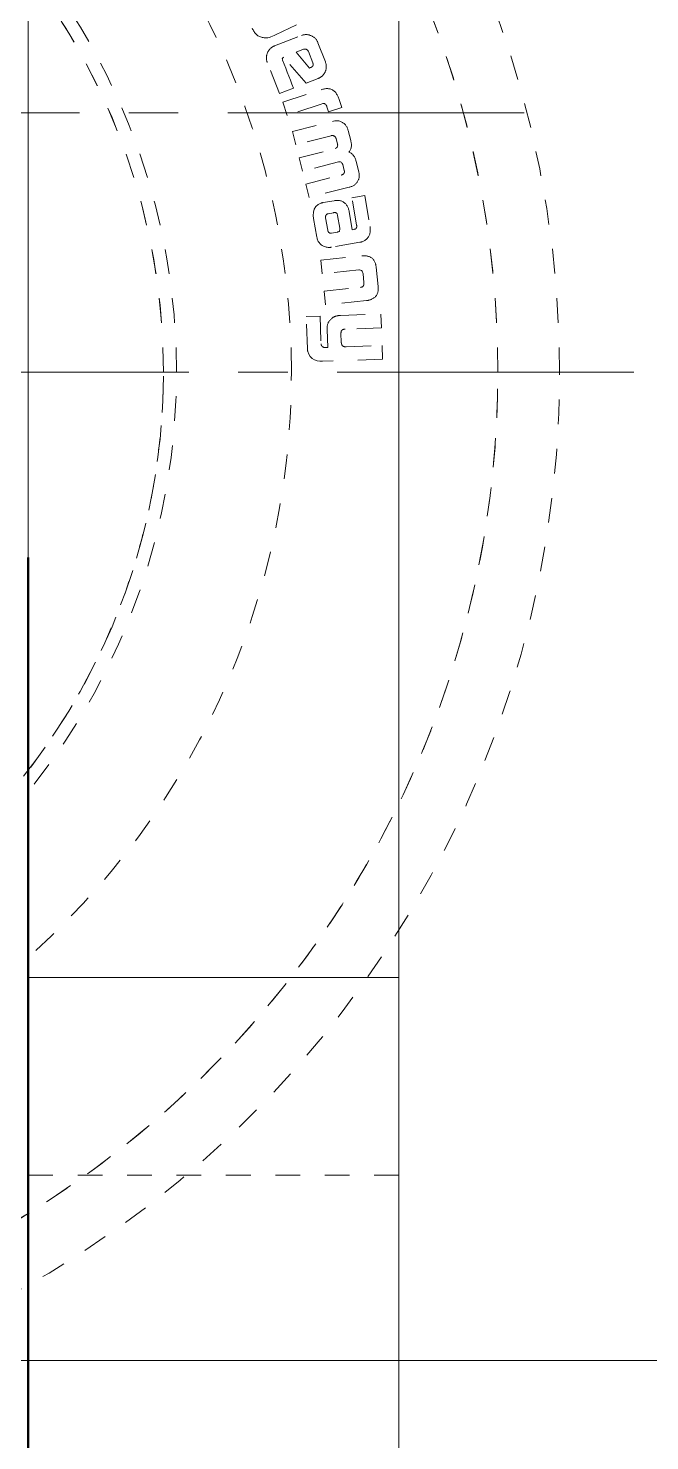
# Model space of a CAD drawing. Header units: millimetres. Extents: x -50460 to 50460, y -35640 to 35640.
# Drawn here: x -35024.7 to -34999.6, y 25801.2 to 25858.4 of the extents above; entities that cross this region are included whole.
import ezdxf

# ---------------------------------------------------------------- set-up
doc = ezdxf.new("R2010")
doc.units = ezdxf.units.MM
doc.linetypes.add('点画线', pattern=[18, 12, -2, 2, -2])
doc.linetypes.add('虚线', pattern=[2, 1, -1])
for name, color, linetype, lineweight in [('ACADSichtbare Kanten(DIN_Schmid)', 7, 'Continuous', 50), ('EB0', 7, 'Continuous', 15), ('中心线层', 1, '点画线', 18), ('尺寸线层', 4, 'Continuous', 18), ('粗实线层', 7, 'Continuous', 15), ('粗实线层_1', 7, 'Continuous', 15), ('细实线层', 3, 'Continuous', 18), ('虚线层', 100, '虚线', 18)]:
    doc.layers.add(name, color=color, linetype=linetype, lineweight=lineweight)

# ---------------------------------------------------------------- blocks, each defined once
blk = doc.blocks.new('*X975')
at = {"layer": '粗实线层'}
blk.add_line((-50, -80), (0, -80), dxfattribs=at)
blk = doc.blocks.new('*X973')
at = {"layer": '粗实线层_1'}
blk.add_blockref('*X975', (-15, 97.5), dxfattribs=at)
blk = doc.blocks.new('*X976')
at = {"layer": '中心线层'}
blk.add_line((3, 42.5), (-88, 42.5), dxfattribs=at)
at = {"layer": '虚线层', "linetype": '虚线', "lineweight": 18}
for p, q in [((-12.422, 56.385), (-12.439, 56.42)), ((-12.404, 56.351), (-12.422, 56.385)), ((-12.385, 56.318), (-12.404, 56.351)), ((-12.364, 56.285), (-12.385, 56.318)), ((-12.342, 56.253), (-12.364, 56.285)), ((-12.319, 56.223), (-12.342, 56.253)), ((-12.294, 56.193), (-12.319, 56.223)), ((-12.266, 56.166), (-12.294, 56.193)), ((-12.238, 56.14), (-12.266, 56.166)), ((-12.207, 56.117), (-12.238, 56.14)), ((-12.174, 56.097), (-12.207, 56.117)), ((-12.139, 56.08), (-12.174, 56.097)), ((-12.103, 56.066), (-12.139, 56.08)), ((-12.066, 56.055), (-12.103, 56.066)), ((-12.029, 56.046), (-12.066, 56.055)), ((-11.991, 56.04), (-12.029, 56.046)), ((-11.952, 56.035), (-11.991, 56.04)), ((-11.914, 56.033), (-11.952, 56.035)), ((-11.875, 56.033), (-11.914, 56.033)), ((-11.808, 56.037), (-11.875, 56.033)), ((-11.875, 56.033), (-11.875, 56.033)), ((-11.742, 56.049), (-11.808, 56.037)), ((-11.678, 56.07), (-11.742, 56.049)), ((-11.615, 56.095), (-11.678, 56.07)), ((-11.552, 56.122), (-11.615, 56.095)), ((-11.491, 56.151), (-11.552, 56.122)), ((-11.53, 55.707), (-10.448, 56.126)), ((-10.64, 56.551), (-11.491, 56.151)), ((-11.491, 56.151), (-11.491, 56.151)), ((-10.448, 56.126), (-10.423, 56.135)), ((-10.448, 56.126), (-10.448, 56.126)), ((-10.423, 56.135), (-10.398, 56.143)), ((-10.398, 56.143), (-10.373, 56.15)), ((-10.373, 56.15), (-10.347, 56.155)), ((-10.347, 56.155), (-10.321, 56.159)), ((-10.321, 56.159), (-10.295, 56.162)), ((-10.295, 56.162), (-10.269, 56.163)), ((-10.269, 56.163), (-10.242, 56.163)), ((-10.242, 56.163), (-10.216, 56.161)), ((-10.216, 56.161), (-10.19, 56.158)), ((-10.19, 56.158), (-10.164, 56.153)), ((-10.164, 56.153), (-10.138, 56.148)), ((-10.138, 56.148), (-10.113, 56.141)), ((-10.113, 56.141), (-10.088, 56.132)), ((-10.088, 56.132), (-10.063, 56.123)), ((-10.063, 56.123), (-10.039, 56.112)), ((-10.039, 56.112), (-10.016, 56.1)), ((-10.016, 56.1), (-9.992, 56.088)), ((-9.992, 56.088), (-9.97, 56.074)), ((-9.97, 56.074), (-9.948, 56.059)), ((-9.948, 56.059), (-9.927, 56.043)), ((-9.927, 56.043), (-9.907, 56.026)), ((-11.813, 55.443), (-11.803, 55.464)), ((-11.803, 55.464), (-11.792, 55.485)), ((-11.792, 55.485), (-11.78, 55.505)), ((-11.78, 55.505), (-11.767, 55.524)), ((-11.767, 55.524), (-11.753, 55.543)), ((-11.753, 55.543), (-11.738, 55.561)), ((-11.738, 55.561), (-11.723, 55.579)), ((-11.723, 55.579), (-11.706, 55.595)), ((-11.706, 55.595), (-11.689, 55.611)), ((-11.689, 55.611), (-11.672, 55.626)), ((-11.672, 55.626), (-11.653, 55.64)), ((-11.653, 55.64), (-11.634, 55.654)), ((-11.634, 55.654), (-11.614, 55.666)), ((-11.614, 55.666), (-11.594, 55.678)), ((-11.594, 55.678), (-11.573, 55.688)), ((-11.573, 55.688), (-11.552, 55.698)), ((-11.552, 55.698), (-11.53, 55.707)), ((-11.53, 55.707), (-11.53, 55.707)), ((-10.359, 55.567), (-10.662, 55.45)), ((-10.35, 55.57), (-10.359, 55.567)), ((-10.359, 55.567), (-10.359, 55.567)), ((-10.342, 55.572), (-10.35, 55.57)), ((-10.333, 55.575), (-10.342, 55.572)), ((-10.325, 55.576), (-10.333, 55.575)), ((-10.316, 55.577), (-10.325, 55.576)), ((-10.307, 55.577), (-10.316, 55.577)), ((-10.298, 55.577), (-10.307, 55.577)), ((-10.289, 55.576), (-10.298, 55.577)), ((-10.281, 55.575), (-10.289, 55.576)), ((-10.272, 55.573), (-10.281, 55.575)), ((-10.264, 55.57), (-10.272, 55.573)), ((-10.255, 55.567), (-10.264, 55.57)), ((-10.247, 55.564), (-10.255, 55.567)), ((-10.239, 55.56), (-10.247, 55.564)), ((-10.231, 55.556), (-10.239, 55.56)), ((-10.224, 55.551), (-10.231, 55.556)), ((-10.217, 55.546), (-10.224, 55.551)), ((-10.209, 55.541), (-10.217, 55.546)), ((-10.203, 55.535), (-10.209, 55.541)), ((-10.196, 55.529), (-10.203, 55.535)), ((-10.19, 55.523), (-10.196, 55.529)), ((-10.185, 55.516), (-10.19, 55.523)), ((-10.18, 55.509), (-10.185, 55.516)), ((-10.175, 55.501), (-10.18, 55.509)), ((-10.171, 55.493), (-10.175, 55.501)), ((-10.167, 55.485), (-10.171, 55.493)), ((-10.164, 55.477), (-10.167, 55.485)), ((-10.164, 55.477), (-10.164, 55.477)), ((-9.988, 55.024), (-10.164, 55.477)), ((-9.907, 56.026), (-9.888, 56.008)), ((-9.888, 56.008), (-9.87, 55.988)), ((-9.87, 55.988), (-9.854, 55.968)), ((-9.854, 55.968), (-9.838, 55.947)), ((-9.838, 55.947), (-9.823, 55.925)), ((-9.823, 55.925), (-9.81, 55.902)), ((-9.81, 55.902), (-9.797, 55.879)), ((-9.797, 55.879), (-9.786, 55.855)), ((-9.786, 55.855), (-9.776, 55.831)), ((-9.776, 55.831), (-9.475, 55.055)), ((-9.776, 55.831), (-9.776, 55.831)), ((-11.863, 55.241), (-11.862, 55.264)), ((-11.863, 55.218), (-11.863, 55.241)), ((-11.862, 55.194), (-11.863, 55.218)), ((-11.862, 55.264), (-11.859, 55.288)), ((-11.86, 55.171), (-11.862, 55.194)), ((-11.857, 55.148), (-11.86, 55.171)), ((-11.859, 55.288), (-11.856, 55.311)), ((-11.853, 55.125), (-11.857, 55.148)), ((-11.856, 55.311), (-11.851, 55.333)), ((-11.847, 55.102), (-11.853, 55.125)), ((-11.851, 55.333), (-11.845, 55.356)), ((-11.841, 55.08), (-11.847, 55.102)), ((-11.845, 55.356), (-11.839, 55.378)), ((-11.834, 55.058), (-11.841, 55.08)), ((-11.839, 55.378), (-11.831, 55.4)), ((-11.826, 55.036), (-11.834, 55.058)), ((-11.831, 55.4), (-11.822, 55.422)), ((-11.338, 53.776), (-11.826, 55.036)), ((-11.826, 55.036), (-11.826, 55.036)), ((-11.822, 55.422), (-11.813, 55.443)), ((-11.217, 55.201), (-11.22, 55.177)), ((-11.22, 55.177), (-11.215, 55.153)), ((-11.203, 55.221), (-11.217, 55.201)), ((-11.215, 55.153), (-11.207, 55.129)), ((-11.207, 55.129), (-11.145, 54.967)), ((-11.207, 55.129), (-11.207, 55.129)), ((-11.183, 55.235), (-11.203, 55.221)), ((-11.163, 55.248), (-11.183, 55.235)), ((-10.261, 54.194), (-11.163, 55.248)), ((-11.163, 55.248), (-11.163, 55.248)), ((-11.145, 54.967), (-11.082, 54.806)), ((-10.662, 55.45), (-10.126, 54.807)), ((-10.662, 55.45), (-10.662, 55.45)), ((-10, 54.876), (-9.994, 54.883)), ((-9.994, 54.883), (-9.989, 54.891)), ((-9.989, 54.891), (-9.985, 54.899)), ((-9.988, 55.024), (-9.988, 55.024)), ((-9.985, 55.015), (-9.988, 55.024)), ((-9.982, 55.006), (-9.985, 55.015)), ((-9.985, 54.899), (-9.981, 54.907)), ((-9.979, 54.998), (-9.982, 55.006)), ((-9.981, 54.907), (-9.978, 54.916)), ((-9.977, 54.989), (-9.979, 54.998)), ((-9.978, 54.916), (-9.975, 54.925)), ((-9.975, 54.98), (-9.977, 54.989)), ((-9.974, 54.971), (-9.975, 54.98)), ((-9.975, 54.925), (-9.974, 54.934)), ((-9.973, 54.962), (-9.974, 54.971)), ((-9.974, 54.934), (-9.973, 54.943)), ((-9.973, 54.952), (-9.973, 54.962)), ((-9.973, 54.943), (-9.973, 54.952)), ((-9.475, 55.055), (-9.467, 55.033)), ((-9.475, 55.055), (-9.475, 55.055)), ((-9.467, 55.033), (-9.46, 55.01)), ((-9.46, 55.01), (-9.454, 54.988)), ((-9.454, 54.988), (-9.449, 54.965)), ((-9.449, 54.965), (-9.445, 54.942)), ((-9.445, 54.942), (-9.442, 54.919)), ((-9.442, 54.919), (-9.44, 54.896)), ((-9.44, 54.896), (-9.439, 54.873)), ((-11.082, 54.806), (-11.02, 54.644)), ((-11.02, 54.644), (-10.957, 54.482)), ((-10.957, 54.482), (-10.894, 54.321)), ((-10.894, 54.321), (-10.831, 54.159)), ((-9.772, 54.383), (-10.261, 54.194)), ((-10.126, 54.807), (-10.076, 54.826)), ((-10.126, 54.807), (-10.126, 54.807)), ((-10.076, 54.826), (-10.068, 54.83)), ((-10.076, 54.826), (-10.076, 54.826)), ((-10.068, 54.83), (-10.059, 54.834)), ((-10.059, 54.834), (-10.051, 54.838)), ((-10.051, 54.838), (-10.043, 54.842)), ((-10.043, 54.842), (-10.035, 54.847)), ((-10.035, 54.847), (-10.027, 54.852)), ((-10.027, 54.852), (-10.02, 54.857)), ((-10.02, 54.857), (-10.013, 54.863)), ((-10.013, 54.863), (-10.006, 54.869)), ((-10.006, 54.869), (-10, 54.876)), ((-9.751, 54.393), (-9.772, 54.383)), ((-9.772, 54.383), (-9.772, 54.383)), ((-9.73, 54.402), (-9.751, 54.393)), ((-9.709, 54.413), (-9.73, 54.402)), ((-9.689, 54.424), (-9.709, 54.413)), ((-9.669, 54.436), (-9.689, 54.424)), ((-9.65, 54.45), (-9.669, 54.436)), ((-9.631, 54.464), (-9.65, 54.45)), ((-9.613, 54.479), (-9.631, 54.464)), ((-9.596, 54.495), (-9.613, 54.479)), ((-9.58, 54.512), (-9.596, 54.495)), ((-9.565, 54.529), (-9.58, 54.512)), ((-9.55, 54.547), (-9.565, 54.529)), ((-9.536, 54.566), (-9.55, 54.547)), ((-9.523, 54.586), (-9.536, 54.566)), ((-9.511, 54.606), (-9.523, 54.586)), ((-9.5, 54.626), (-9.511, 54.606)), ((-9.49, 54.647), (-9.5, 54.626)), ((-9.481, 54.668), (-9.49, 54.647)), ((-9.472, 54.69), (-9.481, 54.668)), ((-9.465, 54.712), (-9.472, 54.69)), ((-9.458, 54.734), (-9.465, 54.712)), ((-9.452, 54.757), (-9.458, 54.734)), ((-9.447, 54.78), (-9.452, 54.757)), ((-9.443, 54.803), (-9.447, 54.78)), ((-9.441, 54.826), (-9.443, 54.803)), ((-9.439, 54.849), (-9.441, 54.826)), ((-9.439, 54.873), (-9.439, 54.849)), ((-10.768, 53.997), (-11.338, 53.776)), ((-11.338, 53.776), (-11.338, 53.776)), ((-11.201, 53.423), (-9.649, 53.933)), ((-10.831, 54.159), (-10.768, 53.997)), ((-10.768, 53.997), (-10.768, 53.997)), ((-10.261, 54.194), (-10.261, 54.194)), ((-9.649, 53.933), (-9.617, 53.943)), ((-9.649, 53.933), (-9.649, 53.933)), ((-9.617, 53.943), (-9.584, 53.952)), ((-9.584, 53.952), (-9.551, 53.96)), ((-9.551, 53.96), (-9.518, 53.967)), ((-9.518, 53.967), (-9.484, 53.972)), ((-9.484, 53.972), (-9.451, 53.975)), ((-9.451, 53.975), (-9.417, 53.977)), ((-9.417, 53.977), (-9.383, 53.977)), ((-9.383, 53.977), (-9.349, 53.974)), ((-9.349, 53.974), (-9.315, 53.969)), ((-9.315, 53.969), (-9.282, 53.962)), ((-9.282, 53.962), (-9.25, 53.952)), ((-9.25, 53.952), (-9.218, 53.939)), ((-9.218, 53.939), (-9.188, 53.924)), ((-9.188, 53.924), (-9.159, 53.906)), ((-9.159, 53.906), (-9.132, 53.886)), ((-9.132, 53.886), (-9.106, 53.864)), ((-9.106, 53.864), (-9.082, 53.84)), ((-9.082, 53.84), (-9.06, 53.814)), ((-9.06, 53.814), (-9.039, 53.787)), ((-9.039, 53.787), (-9.021, 53.758)), ((-9.021, 53.758), (-9.003, 53.729)), ((-11.027, 52.893), (-11.201, 53.423)), ((-11.201, 53.423), (-11.201, 53.423)), ((-9.643, 53.349), (-11.027, 52.893)), ((-9.581, 53.369), (-9.643, 53.349)), ((-9.643, 53.349), (-9.643, 53.349)), ((-9.547, 53.374), (-9.581, 53.369)), ((-9.581, 53.369), (-9.581, 53.369)), ((-9.514, 53.368), (-9.547, 53.374)), ((-9.484, 53.351), (-9.514, 53.368)), ((-9.46, 53.328), (-9.484, 53.351)), ((-9.441, 53.3), (-9.46, 53.328)), ((-9.424, 53.271), (-9.441, 53.3)), ((-9.422, 53.266), (-9.424, 53.271)), ((-9.424, 53.271), (-9.424, 53.271)), ((-9.421, 53.261), (-9.422, 53.266)), ((-9.419, 53.256), (-9.421, 53.261)), ((-9.417, 53.251), (-9.419, 53.256)), ((-9.416, 53.246), (-9.417, 53.251)), ((-9.414, 53.241), (-9.416, 53.246)), ((-9.413, 53.236), (-9.414, 53.241)), ((-9.348, 53.039), (-9.413, 53.236)), ((-9.413, 53.236), (-9.413, 53.236)), ((-8.818, 53.213), (-9.348, 53.039)), ((-9.003, 53.729), (-8.987, 53.699)), ((-8.987, 53.699), (-8.973, 53.668)), ((-8.973, 53.668), (-8.96, 53.637)), ((-8.96, 53.637), (-8.948, 53.605)), ((-8.948, 53.605), (-8.936, 53.573)), ((-8.936, 53.573), (-8.818, 53.213)), ((-8.936, 53.573), (-8.936, 53.573)), ((-8.818, 53.213), (-8.818, 53.213)), ((-11.027, 52.893), (-11.027, 52.893)), ((-10.812, 52.236), (-9.194, 52.651)), ((-9.348, 53.039), (-9.348, 53.039)), ((-9.194, 52.651), (-9.143, 52.662)), ((-9.194, 52.651), (-9.194, 52.651)), ((-9.143, 52.662), (-9.092, 52.671)), ((-9.092, 52.671), (-9.041, 52.675)), ((-9.041, 52.675), (-8.989, 52.675)), ((-8.989, 52.675), (-8.938, 52.668)), ((-8.938, 52.668), (-8.888, 52.655)), ((-8.888, 52.655), (-8.863, 52.646)), ((-8.888, 52.655), (-8.888, 52.655)), ((-8.863, 52.646), (-8.837, 52.635)), ((-8.837, 52.635), (-8.812, 52.624)), ((-8.812, 52.624), (-8.788, 52.61)), ((-8.788, 52.61), (-8.765, 52.596)), ((-10.673, 51.697), (-10.812, 52.236)), ((-10.812, 52.236), (-10.812, 52.236)), ((-9.247, 52.07), (-10.673, 51.697)), ((-9.241, 52.072), (-9.247, 52.07)), ((-9.247, 52.07), (-9.247, 52.07)), ((-9.235, 52.072), (-9.241, 52.072)), ((-9.229, 52.073), (-9.235, 52.072)), ((-9.223, 52.073), (-9.229, 52.073)), ((-9.217, 52.074), (-9.223, 52.073)), ((-9.211, 52.075), (-9.217, 52.074)), ((-9.199, 52.075), (-9.211, 52.075)), ((-9.211, 52.075), (-9.211, 52.075)), ((-9.188, 52.075), (-9.199, 52.075)), ((-9.176, 52.074), (-9.188, 52.075)), ((-9.165, 52.072), (-9.176, 52.074)), ((-9.153, 52.07), (-9.165, 52.072)), ((-9.142, 52.067), (-9.153, 52.07)), ((-9.131, 52.063), (-9.142, 52.067)), ((-9.12, 52.058), (-9.131, 52.063)), ((-9.11, 52.053), (-9.12, 52.058)), ((-9.1, 52.046), (-9.11, 52.053)), ((-9.092, 52.039), (-9.1, 52.046)), ((-9.083, 52.03), (-9.092, 52.039)), ((-9.076, 52.021), (-9.083, 52.03)), ((-8.765, 52.596), (-8.742, 52.58)), ((-8.742, 52.58), (-8.721, 52.564)), ((-8.721, 52.564), (-8.7, 52.546)), ((-8.7, 52.546), (-8.681, 52.526)), ((-8.681, 52.526), (-8.663, 52.506)), ((-8.663, 52.506), (-8.646, 52.484)), ((-8.646, 52.484), (-8.63, 52.462)), ((-8.63, 52.462), (-8.615, 52.438)), ((-8.615, 52.438), (-8.602, 52.414)), ((-8.602, 52.414), (-8.59, 52.39)), ((-8.59, 52.39), (-8.58, 52.364)), ((-8.58, 52.364), (-8.57, 52.339)), ((-8.57, 52.339), (-8.562, 52.312)), ((-8.562, 52.312), (-8.555, 52.286)), ((-8.555, 52.286), (-8.449, 51.872)), ((-8.555, 52.286), (-8.555, 52.286)), ((-10.673, 51.697), (-10.673, 51.697)), ((-10.539, 51.175), (-9.087, 51.548)), ((-9.087, 51.548), (-9.056, 51.56)), ((-9.087, 51.548), (-9.087, 51.548)), ((-9.069, 52.012), (-9.076, 52.021)), ((-9.063, 52.002), (-9.069, 52.012)), ((-9.058, 51.992), (-9.063, 52.002)), ((-9.053, 51.981), (-9.058, 51.992)), ((-9.056, 51.56), (-9.027, 51.577)), ((-9.05, 51.97), (-9.053, 51.981)), ((-9.047, 51.958), (-9.05, 51.97)), ((-8.986, 51.722), (-9.047, 51.958)), ((-9.047, 51.958), (-9.047, 51.958)), ((-9.027, 51.577), (-9.004, 51.601)), ((-9.004, 51.601), (-8.99, 51.631)), ((-8.99, 51.631), (-8.982, 51.664)), ((-8.985, 51.718), (-8.986, 51.722)), ((-8.986, 51.722), (-8.986, 51.722)), ((-8.984, 51.714), (-8.985, 51.718)), ((-8.983, 51.71), (-8.984, 51.714)), ((-8.982, 51.706), (-8.983, 51.71)), ((-8.981, 51.702), (-8.982, 51.706)), ((-8.982, 51.664), (-8.979, 51.698)), ((-8.979, 51.698), (-8.981, 51.702)), ((-8.979, 51.698), (-8.979, 51.698)), ((-8.468, 51.481), (-8.486, 51.453)), ((-8.454, 51.511), (-8.468, 51.481)), ((-8.442, 51.543), (-8.454, 51.511)), ((-8.449, 51.872), (-8.441, 51.84)), ((-8.449, 51.872), (-8.449, 51.872)), ((-8.433, 51.575), (-8.442, 51.543)), ((-8.441, 51.84), (-8.434, 51.807)), ((-8.434, 51.807), (-8.429, 51.774)), ((-8.427, 51.608), (-8.433, 51.575)), ((-8.429, 51.774), (-8.425, 51.741)), ((-8.423, 51.641), (-8.427, 51.608)), ((-8.425, 51.741), (-8.423, 51.708)), ((-8.423, 51.708), (-8.422, 51.674)), ((-8.422, 51.674), (-8.423, 51.641)), ((-10.401, 50.635), (-10.539, 51.175)), ((-10.539, 51.175), (-10.539, 51.175)), ((-8.949, 51.008), (-10.401, 50.635)), ((-8.921, 51.012), (-8.949, 51.008)), ((-8.949, 51.008), (-8.949, 51.008)), ((-8.893, 51.012), (-8.921, 51.012)), ((-8.866, 51.007), (-8.893, 51.012)), ((-8.842, 50.995), (-8.866, 51.007)), ((-8.82, 50.978), (-8.842, 50.995)), ((-8.801, 50.958), (-8.82, 50.978)), ((-8.797, 50.95), (-8.801, 50.958)), ((-8.801, 50.958), (-8.801, 50.958)), ((-8.793, 50.943), (-8.797, 50.95)), ((-8.789, 50.936), (-8.793, 50.943)), ((-8.785, 50.928), (-8.789, 50.936)), ((-8.782, 50.921), (-8.785, 50.928)), ((-8.779, 50.913), (-8.782, 50.921)), ((-8.776, 50.905), (-8.779, 50.913)), ((-8.715, 50.668), (-8.776, 50.905)), ((-8.776, 50.905), (-8.776, 50.905)), ((-8.506, 51.426), (-8.529, 51.401)), ((-8.529, 51.401), (-8.497, 51.391)), ((-8.529, 51.401), (-8.529, 51.401)), ((-8.486, 51.453), (-8.506, 51.426)), ((-8.497, 51.391), (-8.466, 51.379)), ((-8.466, 51.379), (-8.437, 51.362)), ((-8.437, 51.362), (-8.409, 51.343)), ((-8.409, 51.343), (-8.384, 51.321)), ((-8.384, 51.321), (-8.36, 51.297)), ((-8.36, 51.297), (-8.339, 51.272)), ((-8.339, 51.272), (-8.32, 51.244)), ((-8.32, 51.244), (-8.303, 51.215)), ((-8.303, 51.215), (-8.288, 51.185)), ((-8.288, 51.185), (-8.274, 51.155)), ((-8.274, 51.155), (-8.262, 51.124)), ((-8.262, 51.124), (-8.251, 51.092)), ((-8.251, 51.092), (-8.241, 51.061)), ((-8.241, 51.061), (-8.232, 51.028)), ((-8.232, 51.028), (-8.126, 50.614)), ((-8.232, 51.028), (-8.232, 51.028)), ((-10.401, 50.635), (-10.401, 50.635)), ((-10.267, 50.114), (-8.838, 50.477)), ((-8.838, 50.477), (-8.83, 50.479)), ((-8.838, 50.477), (-8.838, 50.477)), ((-8.83, 50.479), (-8.821, 50.482)), ((-8.821, 50.482), (-8.812, 50.484)), ((-8.812, 50.484), (-8.804, 50.487)), ((-8.804, 50.487), (-8.795, 50.491)), ((-8.795, 50.491), (-8.787, 50.495)), ((-8.787, 50.495), (-8.779, 50.499)), ((-8.779, 50.499), (-8.771, 50.503)), ((-8.771, 50.503), (-8.763, 50.508)), ((-8.763, 50.508), (-8.756, 50.514)), ((-8.756, 50.514), (-8.749, 50.519)), ((-8.749, 50.519), (-8.743, 50.526)), ((-8.743, 50.526), (-8.737, 50.533)), ((-8.737, 50.533), (-8.732, 50.54)), ((-8.732, 50.54), (-8.726, 50.548)), ((-8.726, 50.548), (-8.722, 50.555)), ((-8.726, 50.548), (-8.726, 50.548)), ((-8.722, 50.555), (-8.718, 50.562)), ((-8.718, 50.562), (-8.715, 50.57)), ((-8.713, 50.66), (-8.715, 50.668)), ((-8.715, 50.668), (-8.715, 50.668)), ((-8.715, 50.57), (-8.712, 50.578)), ((-8.712, 50.652), (-8.713, 50.66)), ((-8.71, 50.644), (-8.712, 50.652)), ((-8.712, 50.578), (-8.71, 50.586)), ((-8.709, 50.636), (-8.71, 50.644)), ((-8.71, 50.586), (-8.709, 50.594)), ((-8.708, 50.627), (-8.709, 50.636)), ((-8.709, 50.594), (-8.708, 50.602)), ((-8.708, 50.619), (-8.708, 50.627)), ((-8.708, 50.611), (-8.708, 50.619)), ((-8.708, 50.602), (-8.708, 50.611)), ((-8.129, 50.317), (-8.138, 50.291)), ((-8.121, 50.343), (-8.129, 50.317)), ((-8.126, 50.614), (-8.12, 50.587)), ((-8.126, 50.614), (-8.126, 50.614)), ((-8.115, 50.37), (-8.121, 50.343)), ((-8.12, 50.587), (-8.114, 50.56)), ((-8.11, 50.397), (-8.115, 50.37)), ((-8.114, 50.56), (-8.11, 50.533)), ((-8.11, 50.533), (-8.107, 50.506)), ((-8.107, 50.424), (-8.11, 50.397)), ((-8.107, 50.506), (-8.106, 50.479)), ((-8.106, 50.451), (-8.107, 50.424)), ((-8.106, 50.479), (-8.106, 50.451)), ((-10.129, 49.574), (-10.267, 50.114)), ((-10.267, 50.114), (-10.267, 50.114)), ((-8.51, 49.985), (-10.129, 49.574)), ((-8.483, 49.993), (-8.51, 49.985)), ((-8.51, 49.985), (-8.51, 49.985)), ((-8.456, 50.001), (-8.483, 49.993)), ((-8.429, 50.01), (-8.456, 50.001)), ((-8.403, 50.021), (-8.429, 50.01)), ((-8.377, 50.032), (-8.403, 50.021)), ((-8.352, 50.045), (-8.377, 50.032)), ((-8.328, 50.059), (-8.352, 50.045)), ((-8.304, 50.075), (-8.328, 50.059)), ((-8.282, 50.092), (-8.304, 50.075)), ((-8.261, 50.111), (-8.282, 50.092)), ((-8.24, 50.13), (-8.261, 50.111)), ((-8.222, 50.151), (-8.24, 50.13)), ((-8.24, 50.13), (-8.24, 50.13)), ((-8.205, 50.172), (-8.222, 50.151)), ((-8.189, 50.194), (-8.205, 50.172)), ((-8.174, 50.217), (-8.189, 50.194)), ((-8.161, 50.241), (-8.174, 50.217)), ((-8.149, 50.266), (-8.161, 50.241)), ((-8.138, 50.291), (-8.149, 50.266)), ((-10.129, 49.574), (-10.129, 49.574)), ((-9.931, 49.094), (-9.865, 49.201)), ((-9.865, 49.201), (-9.77, 49.284)), ((-9.77, 49.284), (-9.657, 49.34)), ((-9.657, 49.34), (-9.644, 49.344)), ((-9.657, 49.34), (-9.657, 49.34)), ((-9.644, 49.344), (-9.63, 49.348)), ((-9.63, 49.348), (-9.617, 49.352)), ((-9.617, 49.352), (-9.603, 49.356)), ((-9.603, 49.356), (-9.589, 49.359)), ((-9.589, 49.359), (-9.576, 49.362)), ((-9.576, 49.362), (-9.562, 49.364)), ((-9.562, 49.364), (-9.12, 49.44)), ((-9.562, 49.364), (-9.562, 49.364)), ((-9.12, 49.44), (-9.089, 49.445)), ((-9.12, 49.44), (-9.12, 49.44)), ((-9.089, 49.445), (-9.058, 49.449)), ((-9.058, 49.449), (-9.026, 49.451)), ((-9.026, 49.451), (-8.995, 49.451)), ((-8.995, 49.451), (-8.963, 49.45)), ((-8.963, 49.45), (-8.932, 49.448)), ((-8.932, 49.448), (-8.901, 49.443)), ((-8.901, 49.443), (-8.87, 49.436)), ((-8.87, 49.436), (-8.84, 49.428)), ((-8.84, 49.428), (-8.81, 49.417)), ((-8.81, 49.417), (-8.781, 49.404)), ((-8.781, 49.404), (-8.754, 49.389)), ((-8.754, 49.389), (-8.727, 49.372)), ((-8.727, 49.372), (-8.702, 49.354)), ((-8.702, 49.354), (-8.678, 49.333)), ((-8.678, 49.333), (-8.656, 49.311)), ((-8.656, 49.311), (-8.635, 49.287)), ((-8.635, 49.287), (-8.616, 49.262)), ((-8.616, 49.262), (-8.599, 49.236)), ((-8.599, 49.236), (-8.583, 49.208)), ((-8.583, 49.208), (-8.569, 49.18)), ((-8.569, 49.18), (-8.557, 49.151)), ((-8.405, 49.556), (-7.883, 49.646)), ((-8.213, 48.447), (-8.405, 49.556)), ((-8.405, 49.556), (-8.405, 49.556)), ((-7.883, 49.646), (-7.667, 48.397)), ((-7.883, 49.646), (-7.883, 49.646)), ((-9.968, 48.847), (-9.963, 48.973)), ((-9.954, 48.723), (-9.968, 48.847)), ((-9.963, 48.973), (-9.931, 49.094)), ((-9.824, 47.967), (-9.954, 48.723)), ((-9.954, 48.723), (-9.954, 48.723)), ((-9.471, 48.776), (-9.472, 48.771)), ((-9.472, 48.771), (-9.472, 48.767)), ((-9.472, 48.767), (-9.472, 48.763)), ((-9.472, 48.763), (-9.472, 48.758)), ((-9.472, 48.758), (-9.471, 48.754)), ((-9.47, 48.793), (-9.471, 48.787)), ((-9.471, 48.787), (-9.471, 48.78)), ((-9.471, 48.78), (-9.471, 48.78)), ((-9.471, 48.78), (-9.471, 48.776)), ((-9.471, 48.754), (-9.471, 48.75)), ((-9.471, 48.75), (-9.471, 48.75)), ((-9.471, 48.75), (-9.38, 48.244)), ((-9.469, 48.8), (-9.47, 48.793)), ((-9.468, 48.806), (-9.469, 48.8)), ((-9.467, 48.813), (-9.468, 48.806)), ((-9.466, 48.819), (-9.467, 48.813)), ((-9.464, 48.826), (-9.466, 48.819)), ((-9.462, 48.832), (-9.464, 48.826)), ((-9.46, 48.838), (-9.462, 48.832)), ((-9.457, 48.845), (-9.46, 48.838)), ((-9.454, 48.85), (-9.457, 48.845)), ((-9.45, 48.856), (-9.454, 48.85)), ((-9.446, 48.861), (-9.45, 48.856)), ((-9.442, 48.866), (-9.446, 48.861)), ((-9.438, 48.871), (-9.442, 48.866)), ((-9.43, 48.88), (-9.438, 48.871)), ((-9.438, 48.871), (-9.438, 48.871)), ((-9.421, 48.888), (-9.43, 48.88)), ((-9.412, 48.895), (-9.421, 48.888)), ((-9.402, 48.901), (-9.412, 48.895)), ((-9.392, 48.907), (-9.402, 48.901)), ((-9.381, 48.91), (-9.392, 48.907)), ((-9.37, 48.913), (-9.381, 48.91)), ((-9.148, 48.954), (-9.37, 48.913)), ((-9.37, 48.913), (-9.37, 48.913)), ((-9.143, 48.955), (-9.148, 48.954)), ((-9.148, 48.954), (-9.148, 48.954)), ((-9.138, 48.956), (-9.143, 48.955)), ((-9.134, 48.957), (-9.138, 48.956)), ((-9.129, 48.958), (-9.134, 48.957)), ((-9.124, 48.959), (-9.129, 48.958)), ((-9.119, 48.96), (-9.124, 48.959)), ((-9.114, 48.96), (-9.119, 48.96)), ((-9.114, 48.96), (-9.114, 48.96)), ((-9.109, 48.96), (-9.114, 48.96)), ((-9.103, 48.961), (-9.109, 48.96)), ((-9.098, 48.961), (-9.103, 48.961)), ((-9.092, 48.96), (-9.098, 48.961)), ((-9.087, 48.96), (-9.092, 48.96)), ((-9.081, 48.96), (-9.087, 48.96)), ((-9.076, 48.959), (-9.081, 48.96)), ((-9.07, 48.958), (-9.076, 48.959)), ((-9.065, 48.957), (-9.07, 48.958)), ((-9.06, 48.955), (-9.065, 48.957)), ((-9.054, 48.954), (-9.06, 48.955)), ((-9.049, 48.952), (-9.054, 48.954)), ((-9.044, 48.95), (-9.049, 48.952)), ((-9.039, 48.948), (-9.044, 48.95)), ((-9.034, 48.945), (-9.039, 48.948)), ((-9.029, 48.942), (-9.034, 48.945)), ((-9.025, 48.939), (-9.029, 48.942)), ((-9.021, 48.935), (-9.025, 48.939)), ((-9.017, 48.931), (-9.021, 48.935)), ((-9.013, 48.927), (-9.017, 48.931)), ((-9.01, 48.923), (-9.013, 48.927)), ((-9.007, 48.918), (-9.01, 48.923)), ((-9.004, 48.913), (-9.007, 48.918)), ((-9.002, 48.908), (-9.004, 48.913)), ((-8.999, 48.903), (-9.002, 48.908)), ((-8.998, 48.898), (-8.999, 48.903)), ((-8.996, 48.893), (-8.998, 48.898)), ((-8.996, 48.893), (-8.996, 48.893)), ((-8.988, 48.871), (-8.996, 48.893)), ((-8.988, 48.871), (-8.988, 48.871)), ((-8.982, 48.838), (-8.988, 48.871)), ((-8.982, 48.838), (-8.982, 48.838)), ((-8.892, 48.334), (-8.982, 48.838)), ((-8.557, 49.151), (-8.546, 49.122)), ((-8.546, 49.122), (-8.536, 49.092)), ((-8.536, 49.092), (-8.528, 49.061)), ((-8.528, 49.061), (-8.521, 49.031)), ((-8.521, 49.031), (-8.515, 49)), ((-8.515, 49), (-8.388, 48.265)), ((-8.515, 49), (-8.515, 49)), ((-9.38, 48.244), (-9.378, 48.236)), ((-9.38, 48.244), (-9.38, 48.244)), ((-9.378, 48.236), (-9.377, 48.228)), ((-9.377, 48.228), (-9.375, 48.22)), ((-9.375, 48.22), (-9.372, 48.212)), ((-9.372, 48.212), (-9.37, 48.205)), ((-9.37, 48.205), (-9.366, 48.197)), ((-9.366, 48.197), (-9.363, 48.19)), ((-9.363, 48.19), (-9.359, 48.183)), ((-9.359, 48.183), (-9.355, 48.176)), ((-9.355, 48.176), (-9.35, 48.169)), ((-9.35, 48.169), (-9.345, 48.163)), ((-9.345, 48.163), (-9.339, 48.157)), ((-9.339, 48.157), (-9.333, 48.151)), ((-9.333, 48.151), (-9.327, 48.146)), ((-9.327, 48.146), (-9.321, 48.141)), ((-9.321, 48.141), (-9.321, 48.141)), ((-9.321, 48.141), (-9.313, 48.137)), ((-9.313, 48.137), (-9.305, 48.134)), ((-9.305, 48.134), (-9.297, 48.131)), ((-9.297, 48.131), (-9.289, 48.128)), ((-9.289, 48.128), (-9.281, 48.126)), ((-9.281, 48.126), (-9.273, 48.124)), ((-9.273, 48.124), (-9.264, 48.123)), ((-9.264, 48.123), (-9.256, 48.123)), ((-9.256, 48.123), (-9.247, 48.123)), ((-9.247, 48.123), (-9.239, 48.123)), ((-9.239, 48.123), (-9.23, 48.124)), ((-9.23, 48.124), (-8.991, 48.17)), ((-9.23, 48.124), (-9.23, 48.124)), ((-8.991, 48.17), (-8.968, 48.175)), ((-8.991, 48.17), (-8.991, 48.17)), ((-8.968, 48.175), (-8.945, 48.182)), ((-8.945, 48.182), (-8.925, 48.193)), ((-8.925, 48.193), (-8.912, 48.213)), ((-8.912, 48.213), (-8.903, 48.234)), ((-8.903, 48.234), (-8.895, 48.256)), ((-8.895, 48.256), (-8.893, 48.261)), ((-8.895, 48.256), (-8.895, 48.256)), ((-8.893, 48.261), (-8.891, 48.266)), ((-8.892, 48.334), (-8.892, 48.334)), ((-8.891, 48.329), (-8.892, 48.334)), ((-8.89, 48.324), (-8.891, 48.329)), ((-8.891, 48.266), (-8.89, 48.271)), ((-8.89, 48.319), (-8.89, 48.324)), ((-8.889, 48.313), (-8.89, 48.319)), ((-8.89, 48.271), (-8.889, 48.276)), ((-8.889, 48.308), (-8.889, 48.313)), ((-8.888, 48.303), (-8.889, 48.308)), ((-8.889, 48.282), (-8.888, 48.287)), ((-8.889, 48.276), (-8.889, 48.282)), ((-8.888, 48.298), (-8.888, 48.303)), ((-8.888, 48.292), (-8.888, 48.298)), ((-8.888, 48.287), (-8.888, 48.292)), ((-8.388, 48.265), (-8.332, 48.275)), ((-8.388, 48.265), (-8.388, 48.265)), ((-8.332, 48.275), (-8.328, 48.276)), ((-8.332, 48.275), (-8.332, 48.275)), ((-8.328, 48.276), (-8.323, 48.277)), ((-8.323, 48.277), (-8.319, 48.278)), ((-8.319, 48.278), (-8.314, 48.279)), ((-8.314, 48.279), (-8.31, 48.281)), ((-8.31, 48.281), (-8.306, 48.283)), ((-8.306, 48.283), (-8.301, 48.285)), ((-8.301, 48.285), (-8.272, 48.29)), ((-8.301, 48.285), (-8.301, 48.285)), ((-8.272, 48.29), (-8.267, 48.292)), ((-8.272, 48.29), (-8.272, 48.29)), ((-8.267, 48.292), (-8.262, 48.294)), ((-8.262, 48.294), (-8.257, 48.297)), ((-8.257, 48.297), (-8.252, 48.3)), ((-8.252, 48.3), (-8.247, 48.303)), ((-8.247, 48.303), (-8.243, 48.307)), ((-8.243, 48.307), (-8.239, 48.311)), ((-8.239, 48.311), (-8.235, 48.315)), ((-8.235, 48.315), (-8.231, 48.32)), ((-8.231, 48.32), (-8.228, 48.325)), ((-8.228, 48.325), (-8.225, 48.33)), ((-8.225, 48.33), (-8.222, 48.335)), ((-8.222, 48.335), (-8.22, 48.34)), ((-8.22, 48.34), (-8.218, 48.346)), ((-8.218, 48.346), (-8.216, 48.351)), ((-8.216, 48.351), (-8.215, 48.357)), ((-8.215, 48.357), (-8.213, 48.362)), ((-8.212, 48.443), (-8.213, 48.447)), ((-8.213, 48.447), (-8.213, 48.447)), ((-8.213, 48.362), (-8.212, 48.368)), ((-8.211, 48.438), (-8.212, 48.443)), ((-8.212, 48.368), (-8.211, 48.374)), ((-8.211, 48.433), (-8.211, 48.438)), ((-8.21, 48.429), (-8.211, 48.433)), ((-8.211, 48.374), (-8.21, 48.379)), ((-8.209, 48.424), (-8.21, 48.429)), ((-8.21, 48.385), (-8.209, 48.391)), ((-8.21, 48.379), (-8.21, 48.385)), ((-8.209, 48.42), (-8.209, 48.424)), ((-8.209, 48.414), (-8.209, 48.42)), ((-8.209, 48.42), (-8.209, 48.42)), ((-8.209, 48.408), (-8.209, 48.414)), ((-8.209, 48.402), (-8.209, 48.408)), ((-8.209, 48.397), (-8.209, 48.402)), ((-8.209, 48.391), (-8.209, 48.397)), ((-7.681, 48.081), (-7.726, 47.979)), ((-7.661, 48.19), (-7.681, 48.081)), ((-7.667, 48.397), (-7.665, 48.383)), ((-7.667, 48.397), (-7.667, 48.397)), ((-7.665, 48.383), (-7.663, 48.37)), ((-7.663, 48.37), (-7.662, 48.356)), ((-7.662, 48.356), (-7.661, 48.342)), ((-7.661, 48.342), (-7.66, 48.328)), ((-7.659, 48.3), (-7.661, 48.19)), ((-7.66, 48.328), (-7.66, 48.314)), ((-7.66, 48.314), (-7.659, 48.3)), ((-7.659, 48.3), (-7.659, 48.3)), ((-9.816, 47.931), (-9.824, 47.967)), ((-9.824, 47.967), (-9.824, 47.967)), ((-9.807, 47.895), (-9.816, 47.931)), ((-9.795, 47.86), (-9.807, 47.895)), ((-9.78, 47.826), (-9.795, 47.86)), ((-9.763, 47.793), (-9.78, 47.826)), ((-9.743, 47.761), (-9.763, 47.793)), ((-9.721, 47.732), (-9.743, 47.761)), ((-9.697, 47.704), (-9.721, 47.732)), ((-9.67, 47.678), (-9.697, 47.704)), ((-9.642, 47.654), (-9.67, 47.678)), ((-9.612, 47.632), (-9.642, 47.654)), ((-9.58, 47.613), (-9.612, 47.632)), ((-9.547, 47.596), (-9.58, 47.613)), ((-9.513, 47.582), (-9.547, 47.596)), ((-9.478, 47.57), (-9.513, 47.582)), ((-9.442, 47.561), (-9.478, 47.57)), ((-9.405, 47.555), (-9.442, 47.561)), ((-9.368, 47.55), (-9.405, 47.555)), ((-9.331, 47.548), (-9.368, 47.55)), ((-9.317, 47.548), (-9.331, 47.548)), ((-9.331, 47.548), (-9.331, 47.548)), ((-9.302, 47.548), (-9.317, 47.548)), ((-9.287, 47.55), (-9.302, 47.548)), ((-9.273, 47.552), (-9.287, 47.55)), ((-9.258, 47.554), (-9.273, 47.552)), ((-9.244, 47.556), (-9.258, 47.554)), ((-9.229, 47.559), (-9.244, 47.556)), ((-8.08, 47.756), (-9.229, 47.559)), ((-9.229, 47.559), (-9.229, 47.559)), ((-8.067, 47.759), (-8.08, 47.756)), ((-8.08, 47.756), (-8.08, 47.756)), ((-8.053, 47.762), (-8.067, 47.759)), ((-8.04, 47.764), (-8.053, 47.762)), ((-8.026, 47.767), (-8.04, 47.764)), ((-8.013, 47.771), (-8.026, 47.767)), ((-8, 47.776), (-8.013, 47.771)), ((-7.987, 47.781), (-8, 47.776)), ((-7.885, 47.827), (-7.987, 47.781)), ((-7.987, 47.781), (-7.987, 47.781)), ((-7.795, 47.893), (-7.885, 47.827)), ((-7.726, 47.979), (-7.795, 47.893)), ((-9.662, 47.038), (-7.998, 47.21)), ((-9.605, 46.483), (-9.662, 47.038)), ((-9.662, 47.038), (-9.662, 47.038)), ((-7.998, 47.21), (-7.983, 47.211)), ((-7.998, 47.21), (-7.998, 47.21)), ((-7.983, 47.211), (-7.969, 47.212)), ((-7.969, 47.212), (-7.954, 47.213)), ((-7.954, 47.213), (-7.939, 47.213)), ((-7.939, 47.213), (-7.924, 47.213)), ((-7.924, 47.213), (-7.91, 47.213)), ((-7.91, 47.213), (-7.895, 47.213)), ((-7.895, 47.213), (-7.868, 47.211)), ((-7.895, 47.213), (-7.895, 47.213)), ((-7.868, 47.211), (-7.84, 47.208)), ((-7.84, 47.208), (-7.813, 47.204)), ((-7.813, 47.204), (-7.786, 47.199)), ((-7.786, 47.199), (-7.759, 47.193)), ((-7.759, 47.193), (-7.733, 47.185)), ((-7.733, 47.185), (-7.707, 47.176)), ((-7.707, 47.176), (-7.682, 47.166)), ((-7.682, 47.166), (-7.657, 47.153)), ((-7.657, 47.153), (-7.633, 47.14)), ((-7.633, 47.14), (-7.61, 47.124)), ((-7.61, 47.124), (-7.589, 47.108)), ((-7.589, 47.108), (-7.568, 47.09)), ((-7.568, 47.09), (-7.549, 47.07)), ((-7.549, 47.07), (-7.531, 47.049)), ((-7.531, 47.049), (-7.515, 47.027)), ((-7.515, 47.027), (-7.5, 47.003)), ((-7.5, 47.003), (-7.487, 46.979)), ((-7.487, 46.979), (-7.475, 46.955)), ((-7.475, 46.955), (-7.464, 46.93)), ((-7.464, 46.93), (-7.455, 46.904)), ((-7.455, 46.904), (-7.447, 46.877)), ((-8.125, 46.636), (-9.605, 46.483)), ((-9.605, 46.483), (-9.605, 46.483)), ((-8.12, 46.636), (-8.125, 46.636)), ((-8.125, 46.636), (-8.125, 46.636)), ((-8.115, 46.637), (-8.12, 46.636)), ((-8.109, 46.637), (-8.115, 46.637)), ((-8.104, 46.638), (-8.109, 46.637)), ((-8.099, 46.639), (-8.104, 46.638)), ((-8.093, 46.639), (-8.099, 46.639)), ((-8.054, 46.633), (-8.093, 46.639)), ((-8.093, 46.639), (-8.093, 46.639)), ((-8.018, 46.616), (-8.054, 46.633)), ((-7.99, 46.587), (-8.018, 46.616)), ((-7.971, 46.552), (-7.99, 46.587)), ((-7.96, 46.514), (-7.971, 46.552)), ((-7.954, 46.474), (-7.96, 46.514)), ((-7.918, 46.129), (-7.954, 46.474)), ((-7.954, 46.474), (-7.954, 46.474)), ((-7.447, 46.877), (-7.439, 46.851)), ((-7.439, 46.851), (-7.433, 46.824)), ((-7.433, 46.824), (-7.429, 46.797)), ((-7.429, 46.797), (-7.425, 46.77)), ((-7.425, 46.77), (-7.421, 46.743)), ((-7.421, 46.743), (-7.342, 45.972)), ((-7.421, 46.743), (-7.421, 46.743)), ((-9.532, 45.779), (-8.053, 45.931)), ((-9.475, 45.224), (-9.532, 45.779)), ((-9.532, 45.779), (-9.532, 45.779)), ((-8.053, 45.931), (-8.047, 45.932)), ((-8.053, 45.931), (-8.053, 45.931)), ((-8.047, 45.932), (-8.042, 45.933)), ((-8.042, 45.933), (-8.036, 45.934)), ((-8.036, 45.934), (-8.031, 45.935)), ((-8.031, 45.935), (-8.026, 45.937)), ((-8.026, 45.937), (-8.021, 45.939)), ((-8.021, 45.939), (-8.011, 45.942)), ((-8.021, 45.939), (-8.021, 45.939)), ((-8.011, 45.942), (-8.001, 45.945)), ((-8.001, 45.945), (-7.991, 45.949)), ((-7.991, 45.949), (-7.982, 45.954)), ((-7.982, 45.954), (-7.973, 45.96)), ((-7.973, 45.96), (-7.965, 45.966)), ((-7.965, 45.966), (-7.957, 45.973)), ((-7.957, 45.973), (-7.95, 45.98)), ((-7.95, 45.98), (-7.944, 45.989)), ((-7.944, 45.989), (-7.938, 45.997)), ((-7.938, 45.997), (-7.933, 46.006)), ((-7.933, 46.006), (-7.929, 46.016)), ((-7.929, 46.016), (-7.925, 46.026)), ((-7.925, 46.026), (-7.923, 46.036)), ((-7.923, 46.036), (-7.92, 46.046)), ((-7.92, 46.046), (-7.919, 46.056)), ((-7.919, 46.056), (-7.917, 46.067)), ((-7.917, 46.119), (-7.918, 46.129)), ((-7.918, 46.129), (-7.918, 46.129)), ((-7.916, 46.108), (-7.917, 46.119)), ((-7.917, 46.067), (-7.916, 46.077)), ((-7.916, 46.098), (-7.916, 46.108)), ((-7.916, 46.087), (-7.916, 46.098)), ((-7.916, 46.077), (-7.916, 46.087)), ((-7.351, 45.754), (-7.358, 45.727)), ((-7.346, 45.781), (-7.351, 45.754)), ((-7.342, 45.808), (-7.346, 45.781)), ((-7.342, 45.972), (-7.34, 45.945)), ((-7.342, 45.972), (-7.342, 45.972)), ((-7.339, 45.835), (-7.342, 45.808)), ((-7.34, 45.945), (-7.338, 45.918)), ((-7.338, 45.863), (-7.339, 45.835)), ((-7.338, 45.918), (-7.337, 45.89)), ((-7.337, 45.89), (-7.338, 45.863)), ((-7.81, 45.395), (-9.475, 45.224)), ((-9.475, 45.224), (-9.475, 45.224)), ((-7.793, 45.398), (-7.81, 45.395)), ((-7.81, 45.395), (-7.81, 45.395)), ((-7.777, 45.401), (-7.793, 45.398)), ((-7.76, 45.404), (-7.777, 45.401)), ((-7.743, 45.407), (-7.76, 45.404)), ((-7.726, 45.411), (-7.743, 45.407)), ((-7.709, 45.415), (-7.726, 45.411)), ((-7.683, 45.422), (-7.709, 45.415)), ((-7.709, 45.415), (-7.709, 45.415)), ((-7.657, 45.431), (-7.683, 45.422)), ((-7.631, 45.44), (-7.657, 45.431)), ((-7.606, 45.451), (-7.631, 45.44)), ((-7.581, 45.463), (-7.606, 45.451)), ((-7.557, 45.475), (-7.581, 45.463)), ((-7.533, 45.49), (-7.557, 45.475)), ((-7.51, 45.505), (-7.533, 45.49)), ((-7.489, 45.522), (-7.51, 45.505)), ((-7.468, 45.54), (-7.489, 45.522)), ((-7.449, 45.56), (-7.468, 45.54)), ((-7.431, 45.581), (-7.449, 45.56)), ((-7.415, 45.603), (-7.431, 45.581)), ((-7.4, 45.626), (-7.415, 45.603)), ((-7.387, 45.65), (-7.4, 45.626)), ((-7.375, 45.675), (-7.387, 45.65)), ((-7.366, 45.701), (-7.375, 45.675)), ((-7.358, 45.727), (-7.366, 45.701)), ((-10.249, 44.746), (-9.691, 44.765)), ((-10.203, 43.444), (-10.249, 44.746)), ((-10.249, 44.746), (-10.249, 44.746)), ((-9.691, 44.765), (-9.652, 43.651)), ((-9.691, 44.765), (-9.691, 44.765)), ((-9.308, 44.586), (-9.288, 44.608)), ((-9.288, 44.608), (-9.268, 44.63)), ((-9.268, 44.63), (-9.246, 44.651)), ((-9.246, 44.651), (-9.224, 44.67)), ((-9.224, 44.67), (-9.2, 44.689)), ((-9.2, 44.689), (-9.177, 44.707)), ((-9.177, 44.707), (-9.159, 44.719)), ((-9.177, 44.707), (-9.177, 44.707)), ((-9.159, 44.719), (-9.141, 44.731)), ((-9.141, 44.731), (-9.122, 44.741)), ((-9.122, 44.741), (-9.102, 44.75)), ((-9.102, 44.75), (-9.082, 44.757)), ((-9.082, 44.757), (-9.062, 44.764)), ((-9.062, 44.764), (-9.041, 44.771)), ((-9.041, 44.771), (-9.02, 44.776)), ((-9.02, 44.776), (-8.999, 44.78)), ((-8.999, 44.78), (-8.978, 44.784)), ((-8.978, 44.784), (-8.957, 44.787)), ((-8.957, 44.787), (-8.935, 44.79)), ((-8.935, 44.79), (-8.914, 44.791)), ((-8.914, 44.791), (-8.892, 44.793)), ((-8.892, 44.793), (-8.871, 44.794)), ((-8.871, 44.794), (-7.231, 44.851)), ((-8.871, 44.794), (-8.871, 44.794)), ((-7.231, 44.851), (-7.211, 44.294)), ((-7.231, 44.851), (-7.231, 44.851)), ((-9.409, 44.281), (-9.408, 44.311)), ((-9.409, 44.251), (-9.409, 44.281)), ((-9.409, 44.221), (-9.409, 44.251)), ((-9.383, 43.502), (-9.409, 44.221)), ((-9.409, 44.221), (-9.409, 44.221)), ((-9.408, 44.311), (-9.405, 44.341)), ((-9.405, 44.341), (-9.402, 44.37)), ((-9.402, 44.37), (-9.397, 44.4)), ((-9.397, 44.4), (-9.39, 44.429)), ((-9.39, 44.429), (-9.381, 44.457)), ((-9.381, 44.457), (-9.371, 44.485)), ((-9.371, 44.485), (-9.358, 44.512)), ((-9.358, 44.512), (-9.343, 44.538)), ((-9.343, 44.538), (-9.326, 44.563)), ((-9.326, 44.563), (-9.308, 44.586)), ((-8.845, 44.107), (-8.846, 44.097)), ((-8.846, 44.097), (-8.846, 44.087)), ((-8.846, 44.087), (-8.832, 43.693)), ((-8.846, 44.087), (-8.846, 44.087)), ((-8.844, 44.126), (-8.845, 44.117)), ((-8.845, 44.117), (-8.845, 44.107)), ((-8.842, 44.136), (-8.844, 44.126)), ((-8.84, 44.145), (-8.842, 44.136)), ((-8.837, 44.155), (-8.84, 44.145)), ((-8.833, 44.164), (-8.837, 44.155)), ((-8.828, 44.172), (-8.833, 44.164)), ((-8.823, 44.181), (-8.828, 44.172)), ((-8.818, 44.189), (-8.823, 44.181)), ((-8.811, 44.196), (-8.818, 44.189)), ((-8.804, 44.203), (-8.811, 44.196)), ((-8.796, 44.209), (-8.804, 44.203)), ((-8.788, 44.214), (-8.796, 44.209)), ((-8.78, 44.219), (-8.788, 44.214)), ((-8.771, 44.223), (-8.78, 44.219)), ((-8.762, 44.227), (-8.771, 44.223)), ((-8.753, 44.23), (-8.762, 44.227)), ((-8.743, 44.233), (-8.753, 44.23)), ((-8.734, 44.236), (-8.743, 44.233)), ((-8.724, 44.238), (-8.734, 44.236)), ((-8.715, 44.239), (-8.724, 44.238)), ((-8.705, 44.24), (-8.715, 44.239)), ((-8.695, 44.241), (-8.705, 44.24)), ((-8.686, 44.242), (-8.695, 44.241)), ((-8.676, 44.243), (-8.686, 44.242)), ((-7.211, 44.294), (-8.676, 44.243)), ((-8.676, 44.243), (-8.676, 44.243)), ((-7.211, 44.294), (-7.211, 44.294)), ((-9.652, 43.651), (-9.652, 43.645)), ((-9.652, 43.651), (-9.652, 43.651)), ((-9.652, 43.645), (-9.652, 43.64)), ((-9.652, 43.64), (-9.651, 43.634)), ((-9.651, 43.634), (-9.65, 43.629)), ((-9.65, 43.629), (-9.649, 43.624)), ((-9.649, 43.624), (-9.647, 43.618)), ((-9.647, 43.618), (-9.644, 43.609)), ((-9.647, 43.618), (-9.647, 43.618)), ((-9.644, 43.609), (-9.641, 43.599)), ((-9.641, 43.599), (-9.637, 43.589)), ((-9.637, 43.589), (-9.633, 43.58)), ((-9.633, 43.58), (-9.628, 43.571)), ((-9.628, 43.571), (-9.623, 43.562)), ((-9.623, 43.562), (-9.617, 43.554)), ((-9.617, 43.554), (-9.611, 43.546)), ((-9.611, 43.546), (-9.604, 43.539)), ((-9.604, 43.539), (-9.596, 43.532)), ((-9.596, 43.532), (-9.588, 43.526)), ((-9.588, 43.526), (-9.579, 43.52)), ((-9.579, 43.52), (-9.57, 43.515)), ((-9.57, 43.515), (-9.561, 43.511)), ((-9.561, 43.511), (-9.552, 43.507)), ((-9.552, 43.507), (-9.542, 43.504)), ((-9.542, 43.504), (-9.532, 43.501)), ((-9.532, 43.501), (-9.522, 43.499)), ((-9.522, 43.499), (-9.512, 43.497)), ((-9.512, 43.497), (-9.464, 43.499)), ((-9.512, 43.497), (-9.512, 43.497)), ((-9.464, 43.499), (-9.383, 43.502)), ((-9.464, 43.499), (-9.464, 43.499)), ((-9.383, 43.502), (-9.383, 43.502)), ((-8.832, 43.693), (-8.832, 43.688)), ((-8.832, 43.693), (-8.832, 43.693)), ((-8.832, 43.688), (-8.831, 43.683)), ((-8.831, 43.683), (-8.831, 43.678)), ((-8.831, 43.678), (-8.83, 43.673)), ((-8.83, 43.673), (-8.829, 43.668)), ((-8.829, 43.668), (-8.828, 43.663)), ((-8.828, 43.663), (-8.826, 43.659)), ((-8.826, 43.659), (-8.824, 43.648)), ((-8.826, 43.659), (-8.826, 43.659)), ((-8.824, 43.648), (-8.821, 43.637)), ((-8.821, 43.637), (-8.818, 43.627)), ((-8.818, 43.627), (-8.814, 43.617)), ((-8.814, 43.617), (-8.81, 43.607)), ((-8.81, 43.607), (-8.805, 43.597)), ((-8.805, 43.597), (-8.799, 43.588)), ((-8.799, 43.588), (-8.792, 43.579)), ((-8.792, 43.579), (-8.785, 43.571)), ((-8.785, 43.571), (-8.777, 43.563)), ((-8.777, 43.563), (-8.769, 43.556)), ((-8.769, 43.556), (-8.76, 43.55)), ((-8.76, 43.55), (-8.75, 43.545)), ((-8.75, 43.545), (-8.74, 43.54)), ((-8.74, 43.54), (-8.73, 43.536)), ((-8.73, 43.536), (-8.719, 43.532)), ((-8.719, 43.532), (-8.709, 43.53)), ((-8.709, 43.53), (-8.698, 43.528)), ((-8.698, 43.528), (-8.687, 43.526)), ((-8.687, 43.526), (-8.63, 43.528)), ((-8.687, 43.526), (-8.687, 43.526)), ((-8.63, 43.528), (-7.186, 43.579)), ((-8.63, 43.528), (-8.63, 43.528)), ((-7.186, 43.579), (-7.167, 43.026)), ((-7.186, 43.579), (-7.186, 43.579)), ((-10.202, 43.428), (-10.203, 43.444)), ((-10.203, 43.444), (-10.203, 43.444)), ((-10.201, 43.411), (-10.202, 43.428)), ((-10.2, 43.395), (-10.201, 43.411)), ((-10.197, 43.379), (-10.2, 43.395)), ((-10.195, 43.363), (-10.197, 43.379)), ((-10.191, 43.346), (-10.195, 43.363)), ((-10.188, 43.33), (-10.191, 43.346)), ((-10.148, 43.225), (-10.188, 43.33)), ((-10.188, 43.33), (-10.188, 43.33)), ((-10.089, 43.131), (-10.148, 43.225)), ((-10.008, 43.053), (-10.089, 43.131)), ((-9.911, 42.998), (-10.008, 43.053)), ((-9.806, 42.963), (-9.911, 42.998)), ((-9.696, 42.945), (-9.806, 42.963)), ((-9.681, 42.943), (-9.696, 42.945)), ((-9.696, 42.945), (-9.696, 42.945)), ((-9.665, 42.941), (-9.681, 42.943)), ((-9.649, 42.941), (-9.665, 42.941)), ((-9.634, 42.94), (-9.649, 42.941)), ((-9.618, 42.94), (-9.634, 42.94)), ((-9.603, 42.941), (-9.618, 42.94)), ((-9.587, 42.941), (-9.603, 42.941)), ((-7.167, 43.026), (-9.587, 42.941)), ((-9.587, 42.941), (-9.587, 42.941)), ((-7.167, 43.026), (-7.167, 43.026))]:
    blk.add_line(p, q, dxfattribs=at)
for radius, start, end in [(40, 360, 180), (40, 360, 88.5849), (42.5, 360, 70.2501), (31.65, 360, 105.612), (27, 360, 152.734), (26.47, 360, 180), (26.47, 360, 155.0525), (40, 180, 360), (26.47, 180, 0), (26.47, 204.9475, 0), (27, 207.266, 360), (31.65, 254.388, 360), (40, 271.4151, 360), (42.5, 289.7499, 360)]:
    blk.add_arc((-42.5, 42.5), radius, start, end, dxfattribs=at)
blk = doc.blocks.new('*X972')
at = {"layer": '粗实线层_1'}
for name, p in [('*X973', (15, -57.5)), ('*X976', (-8.5, -42.5))]:
    blk.add_blockref(name, p, dxfattribs=at)
blk = doc.blocks.new('*X980')
at = {"layer": '粗实线层'}
for p, q in [((0, -50), (0, 0)), ((15, 0), (15, -50)), ((15, -50), (0, -50)), ((0, -241), (0, -50)), ((15, -50), (15, -241))]:
    blk.add_line(p, q, dxfattribs=at)
at = {"layer": '虚线层', "linetype": '虚线', "lineweight": 18}
blk.add_line((15, -58), (0, -58), dxfattribs=at)
blk = doc.blocks.new('*X983')
at = {"layer": 'ACADSichtbare Kanten(DIN_Schmid)', "linetype": 'Continuous', "lineweight": 50}
blk.add_line((-127.218, -170.589), (-127.218, 29.411), dxfattribs=at)
blk = doc.blocks.new('*X979')
at = {"layer": '中心线层', "linetype": '点画线', "lineweight": 18}
blk.add_line((199.071, -15), (171.962, -15), dxfattribs=at)
at = {"layer": '粗实线层_1'}
for name, p in [('*X980', (179, 0)), ('*X983', (306.218, -62.411))]:
    blk.add_blockref(name, p, dxfattribs=at)
blk = doc.blocks.new('*X947')
at = {"layer": 'EB0'}
blk.add_blockref('*X972', (-775, 212.5), dxfattribs=at)
blk.add_line((-790, 1050), (-790, -20), dxfattribs=at)
at = {"layer": '粗实线层_1'}
blk.add_blockref('*X979', (-984, 238), dxfattribs=at)
blk = doc.blocks.new('*X805')
at = {"layer": '细实线层'}
blk.add_blockref('*X947', (-1515, 4855), dxfattribs=at)

msp = doc.modelspace()

# ---------------------------------------------------------------- block references
at = {"layer": '尺寸线层'}
msp.add_blockref('*X805', (-32704.742, 20776.945), dxfattribs=at)

doc.saveas('drawing.dxf')
